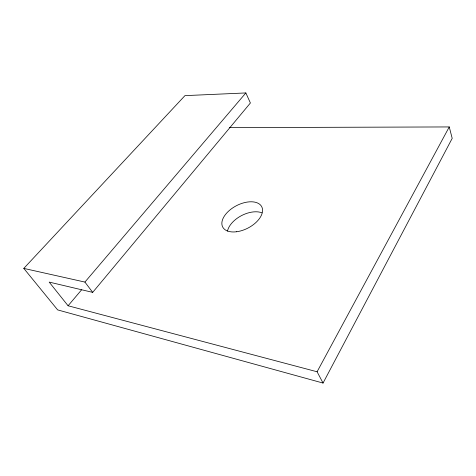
<?xml version="1.0" encoding="UTF-8"?>
<svg xmlns="http://www.w3.org/2000/svg" width="476" height="476" viewBox="0 0 476 476"><rect width="100%" height="100%" fill="white"/><g stroke="black" fill="none" stroke-linecap="round" stroke-linejoin="round"><path stroke-width="0.71" d="M323.049 383.061L317.093 371.768L68.086 305.765L49.195 282.101L92.689 292.371L250.4 102.994L245.854 92.939L184.956 95.634L23.8 268.404L57.65 309.9L323.049 383.061L452.2 138.355L449.249 126.937L229.402 127.616M317.093 371.768L449.249 126.937M68.086 305.765L81.545 289.878M23.8 268.404L84.918 282.072L245.854 92.939M84.918 282.072L92.689 292.371M227.48 231.11A21.747 12.745 -27.5 0 1 241.225 215.759A21.747 12.745 -27.5 0 1 261.865 212.79M236.631 231.747A21.997 12.584 -27.5 0 0 261.961 207.221A21.997 12.584 -27.5 0 0 228.046 211.665A21.997 12.584 -27.5 0 0 236.631 231.747"/></g></svg>
